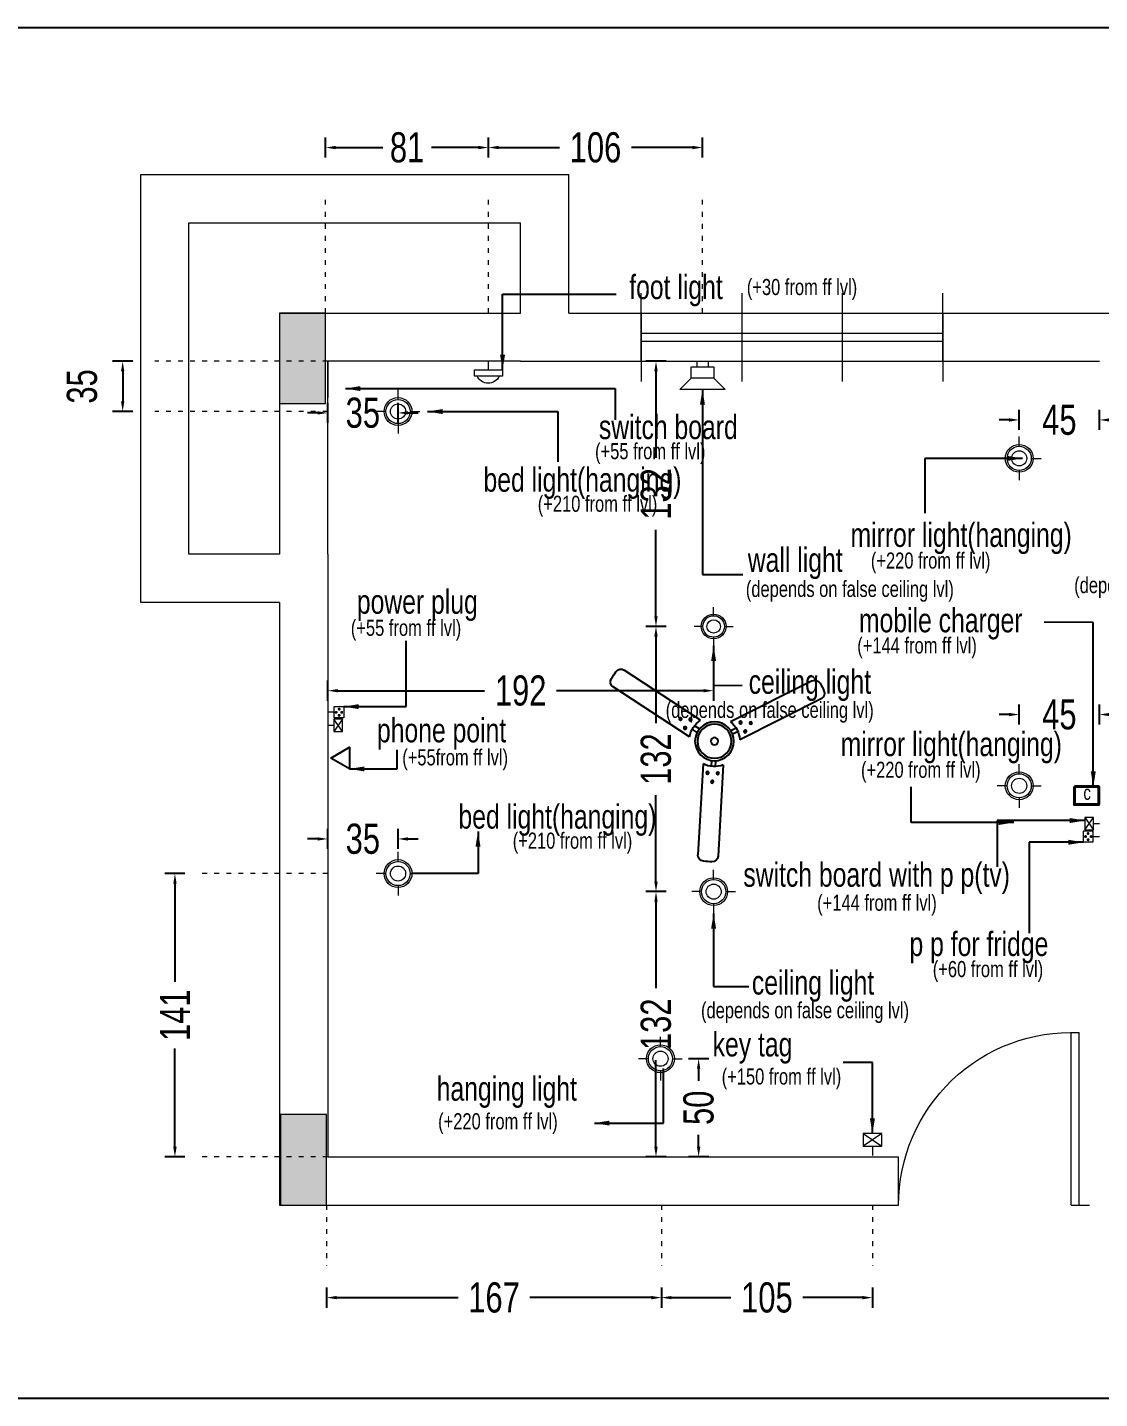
# Model space of a CAD drawing. Header units: inches. Extents: x 84447 to 86181, y 70212 to 70894.
# Drawn here: x 85299 to 85833, y 70212 to 70894 of the extents above; entities that cross this region are included whole.
import ezdxf

# ---------------------------------------------------------------- set-up
doc = ezdxf.new("R2010")
doc.units = ezdxf.units.IN
doc.header["$MEASUREMENT"] = 0
doc.header["$PDMODE"] = 2
doc.linetypes.add('ACAD_ISO03W100', pattern=[30, 12, -18])
doc.layers.add('A-DOOR', color=6, linetype='Continuous')
doc.layers.add('te', color=3, linetype='Continuous')
for name, color, linetype, lineweight in [('DIMEN', 4, 'Continuous', 9), ('furniture', 30, 'Continuous', 15), ('light point', 230, 'Continuous', 20), ('Title', 5, 'Continuous', 25), ('WA', 1, 'Continuous', 40), ('wall', 8, 'Continuous', 35), ('WI', 2, 'Continuous', 9), ('win', 1, 'Continuous', 9), ('window', 2, 'Continuous', 13)]:
    doc.layers.add(name, color=color, linetype=linetype, lineweight=lineweight)
doc.styles.get("Standard").update_dxf_attribs({"font": 'swisscl.ttf'})
doc.styles.add('SU2', font='ARIALN.TTF')
doc.dimstyles.new('Copy(2) of SREE', dxfattribs={"dimtxt": 25, "dimasz": 15, "dimexe": 10, "dimexo": 120, "dimgap": 10, "dimtad": 0, "dimdec": 0, "dimzin": 0, "dimdsep": 46, "dimtxsty": 'Standard', "dimcen": 0.09, "dimadec": 0, "dimazin": 0, "dimtfac": 1, "dimtdec": 0, "dimtofl": 0, "dimtmove": 2, "dimatfit": 3, "dimfxl": 0, "dimtolj": 1, "dimtzin": 0, "dimarcsym": 0})
doc.dimstyles.get("Standard").update_dxf_attribs({"dimtxt": 35, "dimasz": 10, "dimexe": 10, "dimexo": 0, "dimgap": 5, "dimtad": 0, "dimdec": 0, "dimzin": 0, "dimdsep": 46, "dimtxsty": 'Standard', "dimcen": 0.09, "dimclrd": 256, "dimclre": 256, "dimclrt": 5, "dimadec": 0, "dimazin": 0, "dimtfac": 1, "dimtdec": 0, "dimtofl": 0, "dimtmove": 2, "dimatfit": 3, "dimfxl": 0, "dimtolj": 1, "dimtzin": 0, "dimarcsym": 0})

# ---------------------------------------------------------------- blocks, each defined once
blk = doc.blocks.new('A$C243461EC')
at = {"layer": 'window', "lineweight": 20}
for p, q in [((5, 0), (5, 83.54)), ((8.84, 0), (8.84, 83.54)), ((8.84, 0), (0, 0))]:
    blk.add_line(p, q, dxfattribs=at)
blk.add_arc((8.84, 0), 83.54, 359.99774, 92.63361, dxfattribs=at)
blk = doc.blocks.new('A$C4F3E53AA')
at = {"lineweight": 13}
blk.add_hatch(color=256, dxfattribs=at).paths.add_polyline_path([(23, 45), (0, 45), (0, 0), (23, 0)])
blk.add_lwpolyline([(0, 0), (23, 0), (23, 45), (0, 45)], close=True, dxfattribs=at)
blk = doc.blocks.new('A$C738951C7')
at = {"layer": 'light point'}
for p, q in [((19.3, 30), (19.3, 38.7)), ((8.7, 19.3), (0, 19.3)), ((30, 19.3), (38.7, 19.3)), ((19.3, 8.7), (19.3, 0))]:
    blk.add_line(p, q, dxfattribs=at)
blk.add_circle((19.3, 19.3), 12.3, dxfattribs=at)
at = {"layer": 'WI'}
for radius in [10.7, 6.68]:
    blk.add_circle((19.3, 19.3), radius, dxfattribs=at)
blk = doc.blocks.new('A$C22735BCF')
at = {"layer": 'light point'}
for p, q in [((80, 50), (0, 50)), ((0, 50), (20, 30)), ((60, 30), (80, 50)), ((60, 30), (20, 30)), ((20, 30), (20, 10)), ((60, 10), (60, 30)), ((20, 10), (60, 10)), ((30, 0), (30, 10)), ((50, 0), (50, 10))]:
    blk.add_line(p, q, dxfattribs=at)
blk = doc.blocks.new('A$C5CE070EC')
at = {"layer": 'furniture'}
blk.add_line((13.1, 11.3), (0, 11.3), dxfattribs=at)
blk.add_lwpolyline([(31.9, 22.6), (13.1, 22.6), (13.1, 0), (31.9, 0)], close=True, dxfattribs=at)
at = {"layer": 'furniture', "const_width": 2.88}
for points in [[(18.4, 11.4, 1), (15.5, 11.4, 1)], [(24.3, 17.5, -1), (21.4, 17.5, -1)], [(24.3, 5.1, 1), (21.4, 5.1, 1)], [(26.5, 11.4, -1), (29.4, 11.4, -1)]]:
    blk.add_lwpolyline(points, format="xyb", close=True, dxfattribs=at)
blk = doc.blocks.new('A$C133017F9')
at = {"layer": 'furniture'}
for p, q in [((29.2, 0), (12.2, 24.7)), ((29.2, 24.7), (12.2, 0)), ((12.2, 12.3), (0, 12.3))]:
    blk.add_line(p, q, dxfattribs=at)
blk.add_lwpolyline([(29.2, 24.7), (29.2, 0), (12.2, 0), (12.2, 24.7)], close=True, dxfattribs=at)
blk = doc.blocks.new('A$C73775C5A')
at = {"layer": 'light point'}
blk.add_line((13.3, 14), (21.8, 14), dxfattribs=at)
blk.add_lwpolyline([(7.1, 27.9), (7.1, 0), (13.3, 0), (13.3, 27.9)], close=True, dxfattribs=at)
blk.add_arc((12.1, 13.6), 12.1, 114.5134, 245.4866, dxfattribs=at)
blk = doc.blocks.new('*D53')
at = {"layer": 'Defpoints', "color": 0, "transparency": 16777216}
for p in [(85812.07, 70728.18), (85812.07, 70709.73), (85870.59, 70709.73)]:
    blk.add_point(p, dxfattribs=at)
at = {"layer": 'DIMEN', "lineweight": -2, "transparency": 16777216}
for p, q in [((85870.59, 70733.18), (85870.59, 70738.18)), ((85865.59, 70728.18), (85875.59, 70728.18)), ((85865.59, 70709.73), (85875.59, 70709.73)), ((85870.59, 70704.73), (85870.59, 70699.73))]:
    blk.add_line(p, q, dxfattribs=at)
at = {"layer": 'DIMEN', "transparency": 16777216}
for points in [[(85869.76, 70733.18), (85871.43, 70733.18), (85870.59, 70728.18)], [(85869.76, 70704.73), (85871.43, 70704.73), (85870.59, 70709.73)]]:
    blk.add_solid(points, dxfattribs=at)
at = {"layer": 'DIMEN', "color": 5, "transparency": 16777216, "insert": (85890.59, 70718.95), "char_height": 15, "attachment_point": 5, "rotation": 90}
blk.add_mtext('\\A1;18', dxfattribs=at)
blk = doc.blocks.new('*D54')
at = {"layer": 'Defpoints', "color": 0, "transparency": 16777216}
for p in [(85799.73, 70496.73), (85880.76, 70496.73), (85799.73, 70476.18)]:
    blk.add_point(p, dxfattribs=at)
at = {"layer": 'DIMEN', "lineweight": -2, "transparency": 16777216}
for p, q in [((85875.76, 70496.73), (85885.76, 70496.73)), ((85880.76, 70481.18), (85880.76, 70491.73)), ((85875.76, 70476.18), (85885.76, 70476.18))]:
    blk.add_line(p, q, dxfattribs=at)
at = {"layer": 'DIMEN', "transparency": 16777216}
for points in [[(85879.93, 70491.73), (85881.59, 70491.73), (85880.76, 70496.73)], [(85879.93, 70481.18), (85881.59, 70481.18), (85880.76, 70476.18)]]:
    blk.add_solid(points, dxfattribs=at)
at = {"layer": 'DIMEN', "color": 5, "transparency": 16777216, "insert": (85897.09, 70486.45), "char_height": 15, "attachment_point": 5, "rotation": 90}
blk.add_mtext('\\A1;21', dxfattribs=at)
blk = doc.blocks.new('*D55')
at = {"layer": 'Defpoints', "color": 0, "transparency": 16777216}
for p in [(85472.59, 70728.18), (85346.59, 70703.18), (85472.59, 70703.18)]:
    blk.add_point(p, dxfattribs=at)
at = {"layer": 'DIMEN', "lineweight": -2, "transparency": 16777216}
for p, q in [((85351.59, 70728.18), (85341.59, 70728.18)), ((85346.59, 70723.18), (85346.59, 70708.18)), ((85351.59, 70703.18), (85341.59, 70703.18))]:
    blk.add_line(p, q, dxfattribs=at)
at = {"layer": 'DIMEN', "transparency": 16777216}
for points in [[(85345.76, 70723.18), (85347.43, 70723.18), (85346.59, 70728.18)], [(85345.76, 70708.18), (85347.43, 70708.18), (85346.59, 70703.18)]]:
    blk.add_solid(points, dxfattribs=at)
at = {"layer": 'DIMEN', "color": 5, "transparency": 16777216, "insert": (85326.4, 70715.68), "char_height": 15, "attachment_point": 5, "rotation": 90}
blk.add_mtext('\\A1;35', dxfattribs=at)
blk = doc.blocks.new('*D56')
at = {"layer": 'Defpoints', "color": 0, "transparency": 16777216}
for p in [(85372.59, 70473.18), (85539.58, 70473.18), (85539.58, 70332.18)]:
    blk.add_point(p, dxfattribs=at)
at = {"layer": 'DIMEN', "lineweight": -2, "transparency": 16777216}
for p, q in [((85377.59, 70473.18), (85367.59, 70473.18)), ((85372.59, 70468.18), (85372.59, 70419.26)), ((85372.59, 70337.18), (85372.59, 70386.1)), ((85377.59, 70332.18), (85367.59, 70332.18))]:
    blk.add_line(p, q, dxfattribs=at)
at = {"layer": 'DIMEN', "transparency": 16777216}
for points in [[(85371.76, 70468.18), (85373.43, 70468.18), (85372.59, 70473.18)], [(85371.76, 70337.18), (85373.43, 70337.18), (85372.59, 70332.18)]]:
    blk.add_solid(points, dxfattribs=at)
at = {"layer": 'DIMEN', "color": 5, "transparency": 16777216, "insert": (85372.59, 70402.68), "char_height": 15, "attachment_point": 5, "rotation": 90}
blk.add_mtext('\\A1;141', dxfattribs=at)
blk = doc.blocks.new('*D57')
at = {"layer": 'Defpoints', "color": 0, "transparency": 16777216}
for p in [(85448.07, 70333.1), (85614.59, 70308.18), (85448.07, 70262.1)]:
    blk.add_point(p, dxfattribs=at)
at = {"layer": 'DIMEN', "lineweight": -2, "transparency": 16777216}
for p, q in [((85448.07, 70267.1), (85448.07, 70257.1)), ((85453.07, 70262.1), (85513.47, 70262.1)), ((85609.59, 70262.1), (85549.19, 70262.1)), ((85614.59, 70267.1), (85614.59, 70257.1))]:
    blk.add_line(p, q, dxfattribs=at)
at = {"layer": 'DIMEN', "transparency": 16777216}
for points in [[(85453.07, 70262.93), (85453.07, 70261.26), (85448.07, 70262.1)], [(85609.59, 70262.93), (85609.59, 70261.26), (85614.59, 70262.1)]]:
    blk.add_solid(points, dxfattribs=at)
at = {"layer": 'DIMEN', "color": 5, "transparency": 16777216, "insert": (85531.33, 70262.1), "char_height": 15, "attachment_point": 5}
blk.add_mtext('\\A1;167', dxfattribs=at)
blk = doc.blocks.new('*D58')
at = {"layer": 'Defpoints', "color": 0, "transparency": 16777216}
for p in [(85528.59, 70834.6), (85447.57, 70737.6), (85528.59, 70737.6)]:
    blk.add_point(p, dxfattribs=at)
at = {"layer": 'DIMEN', "lineweight": -2, "transparency": 16777216}
for p, q in [((85447.57, 70829.6), (85447.57, 70839.6)), ((85452.57, 70834.6), (85476, 70834.6)), ((85523.59, 70834.6), (85500.16, 70834.6)), ((85528.59, 70829.6), (85528.59, 70839.6))]:
    blk.add_line(p, q, dxfattribs=at)
at = {"layer": 'DIMEN', "transparency": 16777216}
for points in [[(85452.57, 70835.43), (85452.57, 70833.76), (85447.57, 70834.6)], [(85523.59, 70835.43), (85523.59, 70833.76), (85528.59, 70834.6)]]:
    blk.add_solid(points, dxfattribs=at)
at = {"layer": 'DIMEN', "color": 5, "transparency": 16777216, "insert": (85488.08, 70834.6), "char_height": 15, "attachment_point": 5}
blk.add_mtext('\\A1;81', dxfattribs=at)
blk = doc.blocks.new('*D59')
at = {"layer": 'Defpoints', "color": 0, "transparency": 16777216}
for p in [(85635.02, 70834.6), (85528.59, 70737.6), (85635.02, 70737.6)]:
    blk.add_point(p, dxfattribs=at)
at = {"layer": 'DIMEN', "lineweight": -2, "transparency": 16777216}
for p, q in [((85528.59, 70829.6), (85528.59, 70839.6)), ((85533.59, 70834.6), (85563.87, 70834.6)), ((85630.02, 70834.6), (85599.74, 70834.6)), ((85635.02, 70829.6), (85635.02, 70839.6))]:
    blk.add_line(p, q, dxfattribs=at)
at = {"layer": 'DIMEN', "transparency": 16777216}
for points in [[(85533.59, 70835.43), (85533.59, 70833.76), (85528.59, 70834.6)], [(85630.02, 70835.43), (85630.02, 70833.76), (85635.02, 70834.6)]]:
    blk.add_solid(points, dxfattribs=at)
at = {"layer": 'DIMEN', "color": 5, "transparency": 16777216, "insert": (85581.81, 70834.6), "char_height": 15, "attachment_point": 5}
blk.add_mtext('\\A1;106', dxfattribs=at)
blk = doc.blocks.new('*D60')
at = {"layer": 'Defpoints', "color": 0, "transparency": 16777216}
for p in [(85614.59, 70372.68), (85719.57, 70372.68), (85719.57, 70262.1)]:
    blk.add_point(p, dxfattribs=at)
at = {"layer": 'DIMEN', "lineweight": -2, "transparency": 16777216}
for p, q in [((85614.59, 70267.1), (85614.59, 70257.1)), ((85619.59, 70262.1), (85649.17, 70262.1)), ((85714.57, 70262.1), (85684.99, 70262.1)), ((85719.57, 70267.1), (85719.57, 70257.1))]:
    blk.add_line(p, q, dxfattribs=at)
at = {"layer": 'DIMEN', "transparency": 16777216}
for points in [[(85619.59, 70262.93), (85619.59, 70261.26), (85614.59, 70262.1)], [(85714.57, 70262.93), (85714.57, 70261.26), (85719.57, 70262.1)]]:
    blk.add_solid(points, dxfattribs=at)
at = {"layer": 'DIMEN', "color": 5, "transparency": 16777216, "insert": (85667.08, 70262.1), "char_height": 15, "attachment_point": 5}
blk.add_mtext('\\A1;105', dxfattribs=at)
blk = doc.blocks.new('*D61')
at = {"layer": 'Defpoints', "color": 0, "transparency": 16777216}
for p in [(85911.14, 70381), (85633.12, 70332.18), (85911.14, 70332.18)]:
    blk.add_point(p, dxfattribs=at)
at = {"layer": 'DIMEN', "lineweight": -2, "transparency": 16777216}
for p, q in [((85638.12, 70381), (85628.12, 70381)), ((85633.12, 70376), (85633.12, 70370)), ((85633.12, 70337.18), (85633.12, 70343.18)), ((85638.12, 70332.18), (85628.12, 70332.18))]:
    blk.add_line(p, q, dxfattribs=at)
at = {"layer": 'DIMEN', "transparency": 16777216}
for points in [[(85632.28, 70376), (85633.95, 70376), (85633.12, 70381)], [(85632.28, 70337.18), (85633.95, 70337.18), (85633.12, 70332.18)]]:
    blk.add_solid(points, dxfattribs=at)
at = {"layer": 'DIMEN', "color": 5, "transparency": 16777216, "insert": (85633.12, 70356.59), "char_height": 15, "attachment_point": 5, "rotation": 90}
blk.add_mtext('\\A1;50', dxfattribs=at)
blk = doc.blocks.new('*D63')
at = {"layer": 'Defpoints', "color": 0, "transparency": 16777216}
for p in [(85448.57, 70490.43), (85448.57, 70414.03), (85483.57, 70414.03)]:
    blk.add_point(p, dxfattribs=at)
at = {"layer": 'DIMEN', "lineweight": -2, "transparency": 16777216}
for p, q in [((85448.57, 70485.43), (85448.57, 70495.43)), ((85483.57, 70485.43), (85483.57, 70495.43)), ((85443.57, 70490.43), (85438.57, 70490.43)), ((85488.57, 70490.43), (85493.57, 70490.43))]:
    blk.add_line(p, q, dxfattribs=at)
at = {"layer": 'DIMEN', "transparency": 16777216}
for points in [[(85443.57, 70491.26), (85443.57, 70489.6), (85448.57, 70490.43)], [(85488.57, 70491.26), (85488.57, 70489.6), (85483.57, 70490.43)]]:
    blk.add_solid(points, dxfattribs=at)
at = {"layer": 'DIMEN', "color": 5, "transparency": 16777216, "insert": (85466.07, 70490.43), "char_height": 15, "attachment_point": 5}
blk.add_mtext('\\A1;35', dxfattribs=at)
blk = doc.blocks.new('*D64')
at = {"layer": 'Defpoints', "color": 0, "transparency": 16777216}
for p in [(85448.57, 70702.51), (85448.57, 70626.11), (85483.57, 70626.11)]:
    blk.add_point(p, dxfattribs=at)
at = {"layer": 'DIMEN', "lineweight": -2, "transparency": 16777216}
for p, q in [((85448.57, 70697.51), (85448.57, 70707.51)), ((85483.57, 70697.51), (85483.57, 70707.51)), ((85443.57, 70702.51), (85438.57, 70702.51)), ((85488.57, 70702.51), (85493.57, 70702.51))]:
    blk.add_line(p, q, dxfattribs=at)
at = {"layer": 'DIMEN', "transparency": 16777216}
for points in [[(85443.57, 70703.34), (85443.57, 70701.68), (85448.57, 70702.51)], [(85488.57, 70703.34), (85488.57, 70701.68), (85483.57, 70702.51)]]:
    blk.add_solid(points, dxfattribs=at)
at = {"layer": 'DIMEN', "color": 5, "transparency": 16777216, "insert": (85466.07, 70702.51), "char_height": 15, "attachment_point": 5}
blk.add_mtext('\\A1;35', dxfattribs=at)
blk = doc.blocks.new('*D65')
at = {"layer": 'Defpoints', "color": 0, "transparency": 16777216}
for p in [(85832.57, 70699), (85792.57, 70608.37), (85832.57, 70608.37)]:
    blk.add_point(p, dxfattribs=at)
at = {"layer": 'DIMEN', "lineweight": -2, "transparency": 16777216}
for p, q in [((85787.57, 70699), (85782.57, 70699)), ((85792.57, 70694), (85792.57, 70704)), ((85832.57, 70694), (85832.57, 70704)), ((85837.57, 70699), (85842.57, 70699))]:
    blk.add_line(p, q, dxfattribs=at)
at = {"layer": 'DIMEN', "transparency": 16777216}
for points in [[(85787.57, 70699.83), (85787.57, 70698.16), (85792.57, 70699)], [(85837.57, 70699.83), (85837.57, 70698.16), (85832.57, 70699)]]:
    blk.add_solid(points, dxfattribs=at)
at = {"layer": 'DIMEN', "color": 5, "transparency": 16777216, "insert": (85812.57, 70699), "char_height": 15, "attachment_point": 5}
blk.add_mtext('\\A1;45', dxfattribs=at)
blk = doc.blocks.new('*D71')
at = {"layer": 'Defpoints', "color": 0, "transparency": 16777216}
for p in [(85649.11, 70728.18), (85611.9, 70596.18), (85640.57, 70596.18)]:
    blk.add_point(p, dxfattribs=at)
at = {"layer": 'DIMEN', "lineweight": -2, "transparency": 16777216}
for p, q in [((85616.9, 70728.18), (85606.9, 70728.18)), ((85611.9, 70723.18), (85611.9, 70680.08)), ((85611.9, 70601.18), (85611.9, 70644.28)), ((85616.9, 70596.18), (85606.9, 70596.18))]:
    blk.add_line(p, q, dxfattribs=at)
at = {"layer": 'DIMEN', "transparency": 16777216}
for points in [[(85611.06, 70723.18), (85612.73, 70723.18), (85611.9, 70728.18)], [(85611.06, 70601.18), (85612.73, 70601.18), (85611.9, 70596.18)]]:
    blk.add_solid(points, dxfattribs=at)
at = {"layer": 'DIMEN', "color": 5, "transparency": 16777216, "insert": (85611.9, 70662.18), "char_height": 15, "attachment_point": 5, "rotation": 90}
blk.add_mtext('\\A1;132', dxfattribs=at)
blk = doc.blocks.new('*D66')
at = {"layer": 'Defpoints', "color": 0, "transparency": 16777216}
for p in [(85640.57, 70596.18), (85611.9, 70464.18), (85640.57, 70464.18)]:
    blk.add_point(p, dxfattribs=at)
at = {"layer": 'DIMEN', "lineweight": -2, "transparency": 16777216}
for p, q in [((85616.9, 70596.18), (85606.9, 70596.18)), ((85611.9, 70591.18), (85611.9, 70548.08)), ((85611.9, 70469.18), (85611.9, 70512.28)), ((85616.9, 70464.18), (85606.9, 70464.18))]:
    blk.add_line(p, q, dxfattribs=at)
at = {"layer": 'DIMEN', "transparency": 16777216}
for points in [[(85611.06, 70591.18), (85612.73, 70591.18), (85611.9, 70596.18)], [(85611.06, 70469.18), (85612.73, 70469.18), (85611.9, 70464.18)]]:
    blk.add_solid(points, dxfattribs=at)
at = {"layer": 'DIMEN', "color": 5, "transparency": 16777216, "insert": (85611.9, 70530.18), "char_height": 15, "attachment_point": 5, "rotation": 90}
blk.add_mtext('\\A1;132', dxfattribs=at)
blk = doc.blocks.new('*D72')
at = {"layer": 'Defpoints', "color": 0, "transparency": 16777216}
for p in [(85640.57, 70464.18), (85611.9, 70332.18), (85640.25, 70332.18)]:
    blk.add_point(p, dxfattribs=at)
at = {"layer": 'DIMEN', "lineweight": -2, "transparency": 16777216}
for p, q in [((85616.9, 70464.18), (85606.9, 70464.18)), ((85611.9, 70459.18), (85611.9, 70416.08)), ((85611.9, 70337.18), (85611.9, 70380.28)), ((85616.9, 70332.18), (85606.9, 70332.18))]:
    blk.add_line(p, q, dxfattribs=at)
at = {"layer": 'DIMEN', "transparency": 16777216}
for points in [[(85611.06, 70459.18), (85612.73, 70459.18), (85611.9, 70464.18)], [(85611.06, 70337.18), (85612.73, 70337.18), (85611.9, 70332.18)]]:
    blk.add_solid(points, dxfattribs=at)
at = {"layer": 'DIMEN', "color": 5, "transparency": 16777216, "insert": (85611.9, 70398.18), "char_height": 15, "attachment_point": 5, "rotation": 90}
blk.add_mtext('\\A1;132', dxfattribs=at)
blk = doc.blocks.new('*D73')
at = {"layer": 'Defpoints', "color": 0, "transparency": 16777216}
for p in [(85640.57, 70596.18), (85448.57, 70564.22), (85448.57, 70490.43)]:
    blk.add_point(p, dxfattribs=at)
at = {"layer": 'DIMEN', "lineweight": -2, "transparency": 16777216}
for p, q in [((85448.57, 70559.22), (85448.57, 70569.22)), ((85640.57, 70569.22), (85640.57, 70559.22)), ((85453.57, 70564.22), (85526.66, 70564.22)), ((85635.57, 70564.22), (85562.47, 70564.22))]:
    blk.add_line(p, q, dxfattribs=at)
at = {"layer": 'DIMEN', "transparency": 16777216}
for points in [[(85453.57, 70565.05), (85453.57, 70563.39), (85448.57, 70564.22)], [(85635.57, 70565.05), (85635.57, 70563.39), (85640.57, 70564.22)]]:
    blk.add_solid(points, dxfattribs=at)
at = {"layer": 'DIMEN', "color": 5, "transparency": 16777216, "insert": (85544.57, 70564.22), "char_height": 15, "attachment_point": 5}
blk.add_mtext('\\A1;192', dxfattribs=at)
blk = doc.blocks.new('*D67')
at = {"layer": 'Defpoints', "color": 0, "transparency": 16777216}
for p in [(85832.57, 70552.36), (85792.57, 70461.73), (85832.57, 70461.73)]:
    blk.add_point(p, dxfattribs=at)
at = {"layer": 'DIMEN', "lineweight": -2, "transparency": 16777216}
for p, q in [((85792.57, 70547.36), (85792.57, 70557.36)), ((85832.57, 70547.36), (85832.57, 70557.36)), ((85787.57, 70552.36), (85782.57, 70552.36)), ((85837.57, 70552.36), (85842.57, 70552.36))]:
    blk.add_line(p, q, dxfattribs=at)
at = {"layer": 'DIMEN', "transparency": 16777216}
for points in [[(85787.57, 70553.19), (85787.57, 70551.52), (85792.57, 70552.36)], [(85837.57, 70553.19), (85837.57, 70551.52), (85832.57, 70552.36)]]:
    blk.add_solid(points, dxfattribs=at)
at = {"layer": 'DIMEN', "color": 5, "transparency": 16777216, "insert": (85812.57, 70552.36), "char_height": 15, "attachment_point": 5}
blk.add_mtext('\\A1;45', dxfattribs=at)
blk = doc.blocks.new('A$C34BC104C')
at = {"layer": 'te'}
for p, q in [((44.84, 70.49), (6.83, 95.38)), ((100.35, 90.12), (59.79, 69.65)), ((39.36, 62.12), (1.36, 87.01)), ((104.86, 81.19), (64.3, 60.72)), ((43.14, 64.43), (40.72, 66.01)), ((44.23, 66.1), (41.82, 67.69)), ((62.48, 66.52), (59.9, 65.22)), ((63.39, 64.74), (60.8, 63.44)), ((46.11, 48.75), (43.56, 3.39)), ((50.21, 50.42), (50.05, 47.53)), ((52.21, 50.31), (52.04, 47.42)), ((56.09, 48.19), (53.54, 2.83))]:
    blk.add_line(p, q, dxfattribs=at)
at = {"layer": 'te', "extrusion": (0, 0, -1)}
for centre, major_axis, start_param, end_param in [((5.19, 92.87), (2.12, 2.12), 4.541872, 6.077573), ((3, 89.52), (2.12, 2.12), 2.935981, 4.471682), ((51.75, 59.99), (42.43, 42.43), 4.471682, 4.541872), ((101.7, 87.44), (2.12, 2.12), -1.252809, 0.282892), ((51.75, 59.99), (42.43, 42.43), 0.282892, 0.353082), ((103.51, 83.87), (2.12, 2.12), 0.353082, 1.888783), ((34.86, 71.05), (0.468, 0.468), 1.36518439492504, 7.648369702104627), ((39.85, 70.77), (0.468, 0.468), 1.365184394917569, 7.648369702097155), ((51.75, 59.99), (8.89, 8.89), 4.097655, 4.9159), ((51.75, 59.99), (6.85, 6.85), 1.3651843949186, 7.648369702098186), ((51.75, 59.99), (6, 6), 1.36518439491872, 7.648369702098306), ((51.75, 59.99), (8.89, 8.89), -0.091136, 0.727109), ((64.78, 69.37), (0.468, 0.468), 1.365184394918101, 7.648369702097687), ((69.78, 69.08), (0.468, 0.468), 1.365184394925572, 7.648369702105159), ((37.11, 66.59), (-0.468, 0.468), 2.935981, 9.219166), ((51.75, 59.99), (1.29, 1.29), 1.36518439491943, 7.648369702099016), ((67.04, 64.9), (-0.468, 0.468), 2.935981, 9.219166), ((51.75, 59.99), (8.89, 8.89), 2.003259, 2.821504), ((48.36, 44.29), (0.468, 0.468), 1.365184394923499, 7.648369702103086), ((53.36, 44.01), (0.468, 0.468), 1.365184394923499, 7.648369702103086), ((50.62, 39.83), (-0.468, 0.468), 2.935981, 9.219166), ((46.55, 3.22), (2.12, 2.12), 2.447477, 3.983178), ((51.75, 59.99), (42.43, 42.43), 2.377287, 2.447477), ((50.55, 3), (2.12, 2.12), 0.841586, 2.377287)]:
    blk.add_ellipse(centre, major_axis=major_axis, ratio=1, start_param=start_param, end_param=end_param, dxfattribs=at)

msp = doc.modelspace()

# ---------------------------------------------------------------- linework, layer by layer
msp.add_lwpolyline([(84446.84, 70894.39), (86181.25, 70894.39), (86181.25, 70211.85), (84446.84, 70211.85)], close=True)
at = {"layer": 'te'}
msp.add_lwpolyline([(85450.07, 70530.67), (85459.39, 70536.05), (85459.39, 70525.28)], close=True, dxfattribs=at)
at = {"layer": 'WA'}
msp.add_lwpolyline([(85820.02, 70516.52), (85820.02, 70507.53), (85832.2, 70507.53), (85832.2, 70516.52)], close=True, dxfattribs=at)
at = {"layer": 'win'}
for p, q in [((85355.57, 70608.18), (85355.57, 70821.18)), ((85355.57, 70821.18), (85568.57, 70821.18)), ((85568.57, 70752.18), (85568.57, 70821.18)), ((85379.57, 70632.18), (85379.57, 70797.18)), ((85379.57, 70797.18), (85544.57, 70797.18)), ((85544.57, 70752.18), (85544.57, 70797.18)), ((85424.57, 70752.18), (85544.57, 70752.18)), ((85424.57, 70752.18), (85424.57, 70632.18)), ((85568.57, 70752.18), (85604.57, 70752.18)), ((85604.57, 70752.18), (85604.57, 70728.18)), ((85604.57, 70752.18), (85604.57, 70728.18)), ((85604.57, 70752.18), (85604.57, 70728.18)), ((85604.57, 70752.18), (85754.57, 70752.18)), ((85604.57, 70728.18), (85604.57, 70752.18)), ((85604.57, 70752.18), (85604.57, 70728.18)), ((85604.57, 70752.18), (85604.57, 70728.18)), ((85715.57, 70752.18), (85916.57, 70752.18)), ((85754.57, 70752.18), (85754.57, 70728.18)), ((85754.57, 70752.18), (85754.57, 70728.18)), ((85754.57, 70752.18), (85754.57, 70728.18)), ((85754.57, 70728.18), (85754.57, 70752.18)), ((85754.57, 70752.18), (85754.57, 70728.18)), ((85754.57, 70752.18), (85754.57, 70728.18)), ((85604.57, 70742.18), (85754.57, 70742.18)), ((85604.57, 70738.18), (85754.57, 70738.18)), ((85448.57, 70632.18), (85448.57, 70728.18)), ((85544.57, 70728.18), (85448.57, 70728.18)), ((85544.57, 70728.18), (85604.57, 70728.18)), ((85604.57, 70728.18), (85754.57, 70728.18)), ((85715.57, 70728.18), (85832.57, 70728.18)), ((85424.57, 70632.18), (85379.57, 70632.18)), ((85448.57, 70632.18), (85448.57, 70332.18)), ((85424.57, 70608.18), (85355.57, 70608.18)), ((85424.57, 70608.18), (85424.57, 70308.18)), ((85448.57, 70332.18), (85706.57, 70332.18)), ((85706.57, 70332.18), (85732.57, 70332.18)), ((85732.57, 70308.18), (85732.57, 70332.18)), ((85424.57, 70308.18), (85706.57, 70308.18)), ((85706.57, 70308.18), (85732.57, 70308.18))]:
    msp.add_line(p, q, dxfattribs=at)
at = {"layer": 'win', "linetype": 'ACAD_ISO03W100', "ltscale": 0.2}
for p, q in [((85447.57, 70752.18), (85447.57, 70812.1)), ((85528.59, 70752.18), (85528.59, 70812.1)), ((85635.02, 70752.18), (85635.02, 70812.1)), ((85448.57, 70728.18), (85362.59, 70728.18)), ((85448.57, 70703.18), (85362.59, 70703.18)), ((85448.57, 70473.18), (85383.08, 70473.18)), ((85448.57, 70332.18), (85383.08, 70332.18)), ((85448.07, 70308.18), (85448.07, 70278.1)), ((85614.59, 70308.18), (85614.59, 70278.1)), ((85719.57, 70308.18), (85719.57, 70278.1))]:
    msp.add_line(p, q, dxfattribs=at)
at = {"layer": 'win', "lineweight": 13}
for p, q in [((85604.57, 70752.18), (85604.57, 70762.18)), ((85654.57, 70762.18), (85654.57, 70718.18)), ((85704.57, 70762.18), (85704.57, 70718.18)), ((85754.57, 70752.18), (85754.57, 70762.18)), ((85424.57, 70752.18), (85424.57, 70710.18)), ((85448.57, 70728.18), (85448.57, 70710.18)), ((85604.57, 70728.18), (85604.57, 70718.18)), ((85754.57, 70728.18), (85754.57, 70718.18))]:
    msp.add_line(p, q, dxfattribs=at)

# ---------------------------------------------------------------- block references
at = {"layer": 'A-DOOR', "lineweight": 13, "xscale": -1.028500000000349, "yscale": 1.028500000000349, "zscale": 1.0285}
msp.add_blockref('A$C243461EC', (85827.58, 70308.18), dxfattribs=at)
at = {"layer": 'DIMEN'}
for name, p, xscale, yscale, zscale, rotation in [('A$C5CE070EC', (85448.57, 70556.29), -0.25, 0.25, 0.25, 180), ('A$C133017F9', (85448.57, 70550.04), -0.25, 0.25, 0.25, 180), ('A$C133017F9', (85714.94, 70332.84), -0.375, 0.375, 0.375, 270)]:
    msp.add_blockref(name, p, dxfattribs=dict(at, xscale=xscale, yscale=yscale, zscale=zscale, rotation=rotation))
at = {"layer": 'DIMEN', "xscale": -0.25, "yscale": 0.25, "zscale": 0.25}
for name, p in [('A$C133017F9', (85832.57, 70495)), ('A$C5CE070EC', (85832.57, 70488.76))]:
    msp.add_blockref(name, p, dxfattribs=at)
at = {"layer": 'light point'}
for name, p, xscale, yscale, zscale, rotation in [('A$C73775C5A', (85521.62, 70717.29), -0.5, 0.5, 0.5, 270), ('A$C22735BCF', (85623.77, 70728.18), -0.28125, 0.28125, 0.28125, 180), ('A$C738951C7', (85494.44, 70714.05), 0.5625, 0.5625, 0.5625, 180), ('A$C738951C7', (85803.44, 70690.73), 0.5625, 0.5625, 0.5625, 180), ('A$C738951C7', (85650.23, 70605.85), 0.5, 0.5, 0.5, 180), ('A$C738951C7', (85803.44, 70527.73), 0.5625, 0.5625, 0.5625, 180), ('A$C738951C7', (85494.44, 70484.05), 0.5625, 0.5625, 0.5625, 180), ('A$C738951C7', (85651.44, 70475.05), 0.5625, 0.5625, 0.5625, 180), ('A$C738951C7', (85624.99, 70391.88), 0.5625, 0.5625, 0.5625, 180)]:
    msp.add_blockref(name, p, dxfattribs=dict(at, xscale=xscale, yscale=yscale, zscale=zscale, rotation=rotation))
at = {"layer": 'Title'}
msp.add_blockref('A$C34BC104C', (85589.24, 70479.06), dxfattribs=at)
at = {"layer": 'win', "lineweight": 13}
for p in [(85424.57, 70707.18), (85425.07, 70308.18)]:
    msp.add_blockref('A$C4F3E53AA', p, dxfattribs=at)

# ---------------------------------------------------------------- texts
at = {"layer": 'Title', "attachment_point": 1, "style": 'SU2'}
for s, insert, char_height, width in [('{\\fSwis721 LtCn BT|b0|i0|c0|p34;foot light}', (85598.59, 70771.16), 12, 165.8386), ('{\\fSwis721 LtCn BT|b0|i0|c0|p34;(+30 from ff lvl)}', (85657.09, 70769.17), 8, 223.1618), ('{\\fSwis721 LtCn BT|b0|i0|c0|p34; switch board}', (85580.09, 70701.45), 12, 165.8386), ('{\\fSwis721 LtCn BT|b0|i0|c0|p34;(+55 from ff lvl)}', (85581.59, 70687.46), 8, 223.1618), ('{\\fSwis721 LtCn BT|b0|i0|c0|p34;bed light(hanging)}', (85526.09, 70675.27), 12, 165.8386), ('{\\fSwis721 LtCn BT|b0|i0|c0|p34;(+210 from ff lvl)}', (85553.09, 70661.28), 8, 223.1618), ('{\\fSwis721 LtCn BT|b0|i0|c0|p34;mirror light(hanging)}', (85708.69, 70647.8), 12, 165.8386), ('{\\fSwis721 LtCn BT|b0|i0|c0|p34;wall light}', (85657.59, 70635.38), 12, 165.8386), ('{\\fSwis721 LtCn BT|b0|i0|c0|p34;(+220 from ff lvl)}', (85718.8, 70633.02), 8, 223.1618), ('{\\fSwis721 LtCn BT|b0|i0|c0|p34;(depends on false ceiling lvl)}', (85656.59, 70618.89), 8, 223.1618), ('{\\fSwis721 LtCn BT|b0|i0|c0|p34;(depends on false ceiling lvl)}', (85819.95, 70620.8), 8, 223.1618), ('{\\fSwis721 LtCn BT|b0|i0|c0|p34;power plug}', (85463.09, 70614.52), 12, 165.8386), ('{\\fSwis721 LtCn BT|b0|i0|c0|p34;mobile charger}', (85712.88, 70605.29), 12, 165.8386), ('{\\fSwis721 LtCn BT|b0|i0|c0|p34;(+55 from ff lvl)}', (85460.09, 70599.53), 8, 223.1618), ('{\\fSwis721 LtCn BT|b0|i0|c0|p34;(+144 from ff lvl)}', (85712.03, 70590.74), 8, 223.1618), ('{\\fSwis721 LtCn BT|b0|i0|c0|p34;ceiling light}', (85658.03, 70574.68), 12, 165.8386), ('{\\fSwis721 LtCn BT|b0|i0|c0|p34;(depends on false ceiling lvl)}', (85616.73, 70558.68), 8, 223.1618), ('{\\fSwis721 LtCn BT|b0|i0|c0|p34;phone point}', (85473.09, 70550.52), 12, 165.8386), ('{\\fSwis721 LtCn BT|b0|i0|c0|p34;mirror light(hanging)}', (85703.78, 70543.64), 12, 165.8386), ('{\\fSwis721 LtCn BT|b0|i0|c0|p34;(+55from ff lvl)}', (85485.67, 70535.04), 8, 223.1618), ('{\\fSwis721 LtCn BT|b0|i0|c0|p34;(+220 from ff lvl)}', (85713.9, 70528.86), 8, 223.1618), ('{\\fSwis721 LtCn BT|b0|i0|c0|p34;bed light(hanging)}', (85513.63, 70507.57), 12, 165.8386), ('{\\fSwis721 LtCn BT|b0|i0|c0|p34;(+210 from ff lvl)}', (85540.63, 70493.58), 8, 223.1618), ('{\\fSwis721 LtCn BT|b0|i0|c0|p34; switch board with p p(tv)}', (85651.94, 70478.65), 12, 165.8386), ('{\\fSwis721 LtCn BT|b0|i0|c0|p34;(+144 from ff lvl)}', (85692.09, 70462.66), 8, 223.1618), ('{\\fSwis721 LtCn BT|b0|i0|c0|p34; p p for fridge}', (85734.59, 70444.15), 12, 165.8386), ('{\\fSwis721 LtCn BT|b0|i0|c0|p34;ceiling light}', (85659.59, 70424.95), 12, 165.8386), ('{\\fSwis721 LtCn BT|b0|i0|c0|p34;(+60 from ff lvl)}', (85749.59, 70429.66), 8, 223.1618), ('{\\fSwis721 LtCn BT|b0|i0|c0|p34;(depends on false ceiling lvl)}', (85634.3, 70409.16), 8, 223.1618), ('{\\fSwis721 LtCn BT|b0|i0|c0|p34;key tag}', (85640.09, 70394.16), 12, 165.8386), ('{\\fSwis721 LtCn BT|b0|i0|c0|p34;hanging light}', (85502.8, 70372.14), 12, 165.8386), ('{\\fSwis721 LtCn BT|b0|i0|c0|p34;(+150 from ff lvl)}', (85644.59, 70376.17), 8, 223.1618), ('{\\fSwis721 LtCn BT|b0|i0|c0|p34;(+220 from ff lvl)}', (85503.52, 70353.88), 8, 223.1618)]:
    msp.add_mtext(s, dxfattribs=dict(at, insert=insert, char_height=char_height, width=width))
at = {"layer": 'wall', "color": 2, "insert": (85824.54, 70517.09), "char_height": 7.2, "width": 109.8343, "attachment_point": 1}
msp.add_mtext('c', dxfattribs=at)

# ---------------------------------------------------------------- dimensions: what is measured, and where the dimension line sits
at = {"layer": 'DIMEN'}
for base, p1, p2, picture, middle in [((85528.59, 70834.6), (85447.57, 70737.6), (85528.59, 70737.6), '*D58', (85488.08, 70834.6)), ((85635.02, 70834.6), (85528.59, 70737.6), (85635.02, 70737.6), '*D59', (85581.81, 70834.6)), ((85448.57, 70702.51), (85483.57, 70626.11), (85448.57, 70626.11), '*D64', (85466.07, 70702.51)), ((85448.57, 70564.22), (85640.57, 70596.18), (85448.57, 70490.43), '*D73', (85544.57, 70564.22)), ((85448.57, 70490.43), (85483.57, 70414.03), (85448.57, 70414.03), '*D63', (85466.07, 70490.43)), ((85719.57, 70262.1), (85614.59, 70372.68), (85719.57, 70372.68), '*D60', (85667.08, 70262.1)), ((85448.07, 70262.1), (85614.59, 70308.18), (85448.07, 70333.1), '*D57', (85531.33, 70262.1))]:
    dim = msp.add_linear_dim(base=base, p1=p1, p2=p2, dimstyle='Standard', override={"dimtxt": 15, "dimasz": 5, "dimexe": 5, "dimexo": 10, "dimfxl": 5}, dxfattribs=at)
    dim.commit()
    dim.dimension.update_dxf_attribs({"geometry": picture, "text_midpoint": middle})
for base, p1, p2, picture, middle in [((85870.59, 70709.73), (85812.07, 70728.18), (85812.07, 70709.73), '*D53', (85890.59, 70718.95)), ((85880.76, 70496.73), (85799.73, 70476.18), (85799.73, 70496.73), '*D54', (85897.09, 70486.45))]:
    dim = msp.add_linear_dim(base=base, p1=p1, p2=p2, angle=90, dimstyle='Standard', override={"dimtxt": 15, "dimasz": 5, "dimexe": 5, "dimexo": 10, "dimfxl": 5}, dxfattribs=at)
    dim.commit()
    dim.dimension.update_dxf_attribs({"geometry": picture, "text_midpoint": middle, "dimtype": 128})
for base, p1, p2, text, picture, middle in [((85346.59, 70703.18), (85472.59, 70728.18), (85472.59, 70703.18), '35', '*D55', (85326.4, 70715.68)), ((85633.12, 70332.18), (85911.14, 70381), (85911.14, 70332.18), '50', '*D61', (85633.12, 70356.59))]:
    dim = msp.add_linear_dim(base=base, p1=p1, p2=p2, angle=90, text=text, dimstyle='Standard', override={"dimtxt": 15, "dimasz": 5, "dimexe": 5, "dimexo": 10, "dimfxl": 5}, dxfattribs=at)
    dim.commit()
    dim.dimension.update_dxf_attribs({"geometry": picture, "text_midpoint": middle})
for base, p1, p2, picture, middle in [((85611.9, 70596.18), (85649.11, 70728.18), (85640.57, 70596.18), '*D71', (85611.9, 70662.18)), ((85611.9, 70464.18), (85640.57, 70596.18), (85640.57, 70464.18), '*D66', (85611.9, 70530.18)), ((85372.59, 70473.18), (85539.58, 70332.18), (85539.58, 70473.18), '*D56', (85372.59, 70402.68)), ((85611.9, 70332.18), (85640.57, 70464.18), (85640.25, 70332.18), '*D72', (85611.9, 70398.18))]:
    dim = msp.add_linear_dim(base=base, p1=p1, p2=p2, angle=90, dimstyle='Standard', override={"dimtxt": 15, "dimasz": 5, "dimexe": 5, "dimexo": 10, "dimfxl": 5}, dxfattribs=at)
    dim.commit()
    dim.dimension.update_dxf_attribs({"geometry": picture, "text_midpoint": middle})
for base, p1, p2, picture, middle in [((85832.57, 70699), (85792.57, 70608.37), (85832.57, 70608.37), '*D65', (85812.57, 70699)), ((85832.57, 70552.36), (85792.57, 70461.73), (85832.57, 70461.73), '*D67', (85812.57, 70552.36))]:
    dim = msp.add_linear_dim(base=base, p1=p1, p2=p2, text='45', dimstyle='Standard', override={"dimtxt": 15, "dimasz": 5, "dimexe": 5, "dimexo": 10, "dimfxl": 5}, dxfattribs=at)
    dim.commit()
    dim.dimension.update_dxf_attribs({"geometry": picture, "text_midpoint": middle})

# ---------------------------------------------------------------- leaders
at = {"layer": 'Title'}
for points, override in [([(85535.57, 70723.92), (85535.57, 70761.6), (85592.09, 70761.6)], {"dimasz": 7.5, "dimgap": 3}), ([(85457.37, 70714.6), (85591.59, 70714.6), (85591.59, 70699.1)], {"dimasz": 7.5, "dimgap": 3}), ([(85635.02, 70714.12), (85635.02, 70621.99), (85655.09, 70621.99)], {"dimasz": 7.5, "dimgap": 3}), ([(85498.22, 70703.18), (85563.09, 70703.18), (85563.09, 70678.1)], {"dimasz": 7.5, "dimgap": 3}), ([(85794.18, 70679.86), (85745.71, 70679.86), (85745.71, 70652.6)], {"dimasz": 7.5, "dimgap": 3}), ([(85829.45, 70516.52), (85829.45, 70598.23), (85804.93, 70598.36)], {"dimasz": 7.5, "dimgap": 3}), ([(85456.54, 70556.29), (85487.59, 70556.29), (85487.59, 70588.96)], {"dimasz": 7.5, "dimgap": 3}), ([(85640.57, 70586.51), (85640.57, 70566.73), (85654.84, 70566.9)], {"dimasz": 7.5, "dimgap": 3}), ([(85459.39, 70525.28), (85483.09, 70525.28), (85483.09, 70534.83)], {"dimasz": 7.5, "dimgap": 3}), ([(85789.87, 70498.6), (85738.89, 70498.6), (85738.89, 70516.34)], {"dimasz": 7.5, "dimgap": 3}), ([(85825.26, 70499.59), (85781.59, 70499.59), (85781.59, 70476.59)], {"dimasz": 7.5, "dimgap": 3}), ([(85523.36, 70494.09), (85523.36, 70473.18), (85490.52, 70473.18)], {"dimasz": 7.5, "dimgap": 3, "dimtad": 0}), ([(85824.59, 70488.76), (85797.59, 70488.76), (85797.59, 70443.59)], {"dimasz": 7.5, "dimgap": 3}), ([(85640.57, 70453.31), (85640.57, 70416.89), (85658.09, 70416.89)], {"dimasz": 7.5, "dimgap": 3}), ([(85719.57, 70343.8), (85719.57, 70379.1), (85705.09, 70379.1)], {"dimasz": 7.5, "dimgap": 3}), ([(85581.24, 70348.97), (85615.59, 70348.97), (85615.59, 70376.15)], {"dimasz": 7.5, "dimgap": 3})]:
    msp.add_leader(points, dimstyle='Copy(2) of SREE', override=override, dxfattribs=at)

doc.saveas('drawing.dxf')
